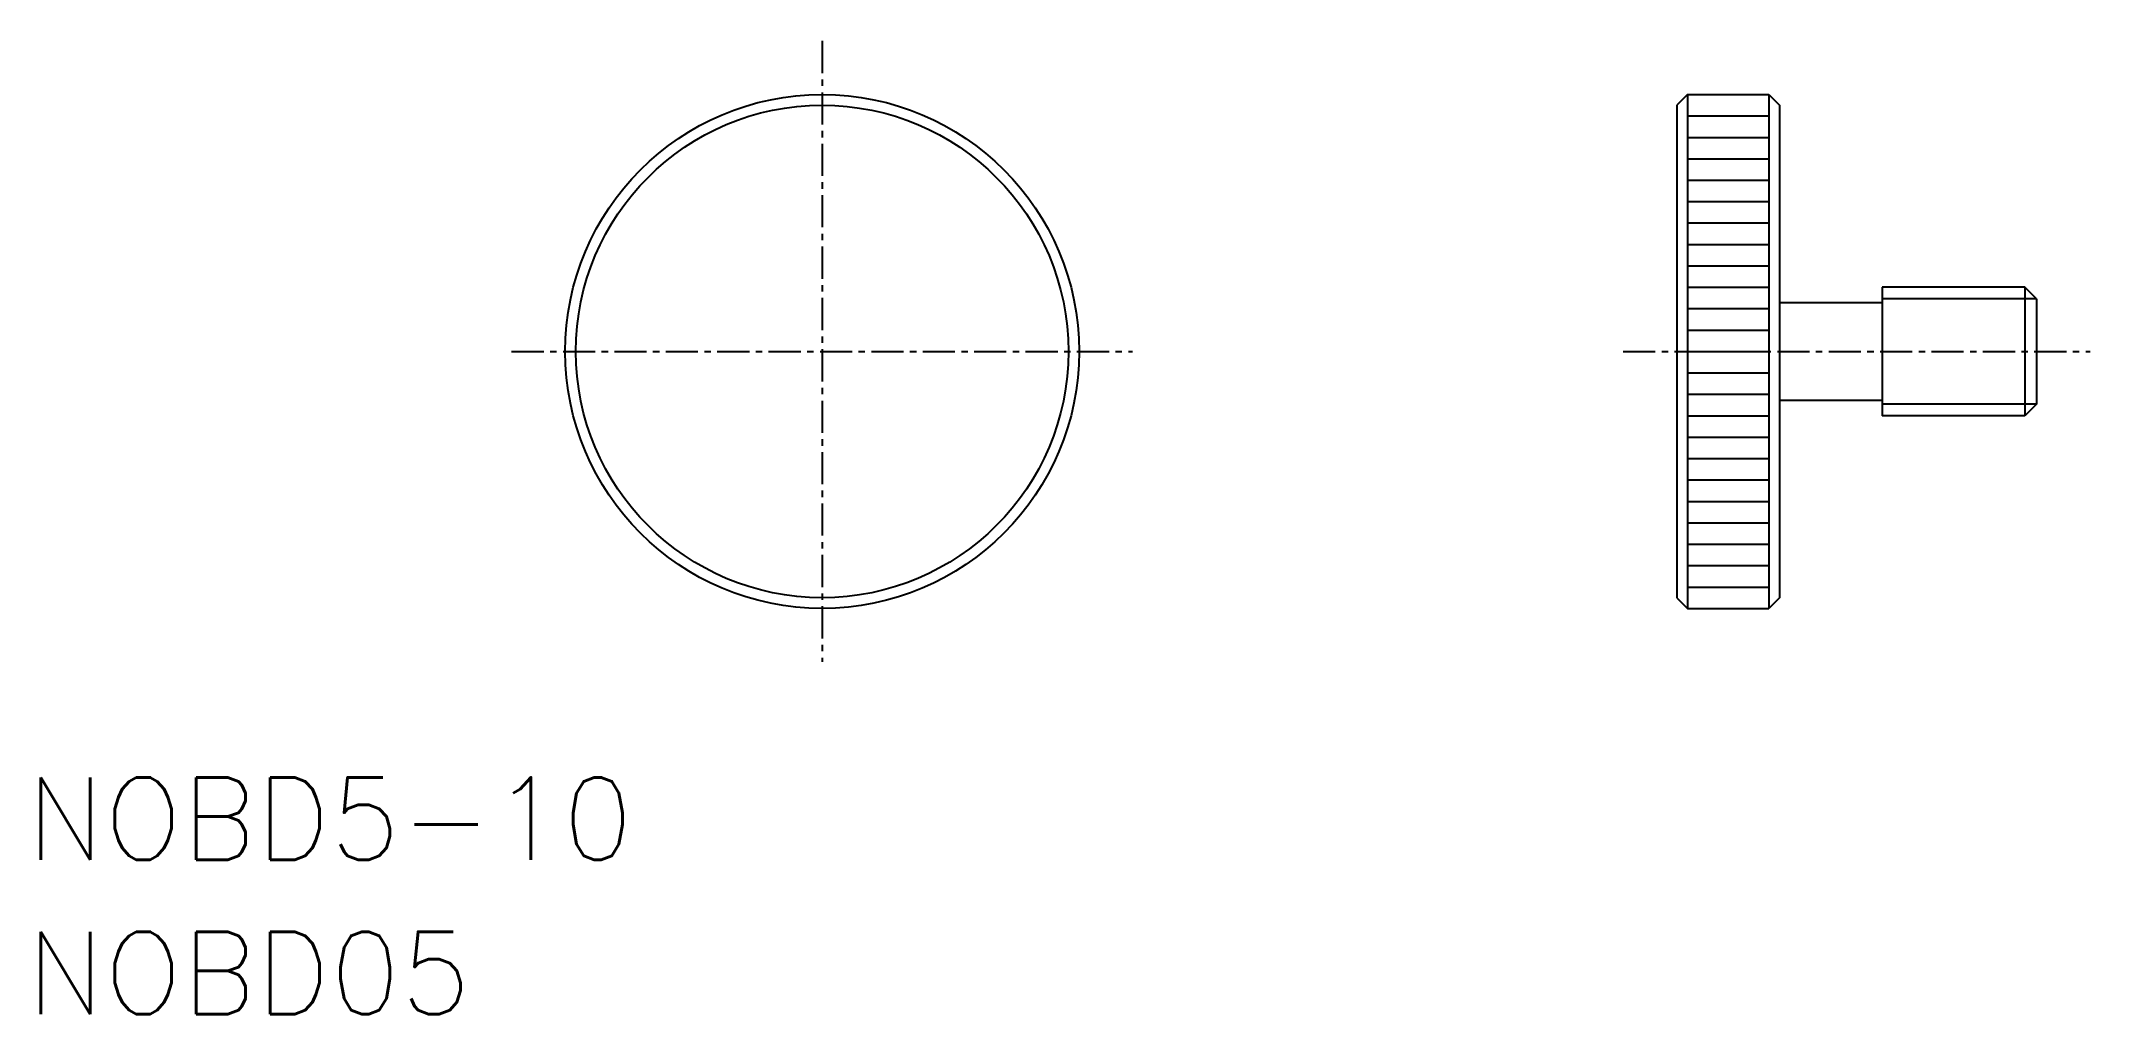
# Model space of a CAD drawing. Extents: x -30.4 to 49.3, y -25.8 to 12.1.
import ezdxf

# ---------------------------------------------------------------- set-up
doc = ezdxf.new("R2010")
doc.units = 0
doc.linetypes.add('CENTER', pattern=[2, 1.25, -0.25, 0.25, -0.25])
doc.layers.get('0').update_dxf_attribs({"linetype": 'CONTINUOUS'})
doc.layers.add('CENTER', color=1, linetype='CENTER')
doc.styles.get("Standard").update_dxf_attribs({"font": 'txt.shx', "bigfont": 'bigfont.shx'})

msp = doc.modelspace()

# ---------------------------------------------------------------- linework, layer by layer
at = {"color": 7, "linetype": 'CONTINUOUS'}
for p, q in [((33.672, 10), (33.256, 9.583)), ((33.256, 9.583), (33.256, -9.583)), ((33.672, 10), (36.839, 10)), ((33.672, 10), (33.672, -10)), ((33.672, 10), (36.839, 10)), ((36.839, 10), (37.256, 9.583)), ((36.839, 10), (36.839, -10)), ((37.256, 9.583), (37.256, -9.583)), ((33.672, 9.167), (36.839, 9.167)), ((33.672, 8.333), (36.839, 8.333)), ((33.672, 7.5), (36.839, 7.5)), ((33.672, 6.667), (36.839, 6.667)), ((33.672, 5.833), (36.839, 5.833)), ((33.672, 5), (36.839, 5)), ((33.672, 4.167), (36.839, 4.167)), ((33.672, 3.333), (36.839, 3.333)), ((33.672, 2.5), (36.839, 2.5)), ((41.256, 2.5), (41.256, -2.5)), ((46.805, 2.5), (41.256, 2.5)), ((47.256, 2.049), (46.805, 2.5)), ((46.805, 2.5), (46.805, -2.5)), ((33.672, 1.667), (36.839, 1.667)), ((37.256, 1.9), (41.256, 1.9)), ((47.256, 2.049), (47.256, -2.049)), ((33.672, 0.833), (36.839, 0.833)), ((33.672, 0), (36.839, 0)), ((33.672, -0.833), (36.839, -0.833)), ((33.672, -1.667), (36.839, -1.667)), ((37.256, -1.9), (41.256, -1.9)), ((47.256, -2.049), (46.805, -2.5)), ((33.672, -2.5), (36.839, -2.5)), ((46.805, -2.5), (41.256, -2.5)), ((33.672, -3.333), (36.839, -3.333)), ((33.672, -4.167), (36.839, -4.167)), ((33.672, -5), (36.839, -5)), ((33.672, -5.833), (36.839, -5.833)), ((33.672, -6.667), (36.839, -6.667)), ((33.672, -7.5), (36.839, -7.5)), ((33.672, -8.333), (36.839, -8.333)), ((33.672, -9.167), (36.839, -9.167)), ((33.256, -9.583), (33.672, -10)), ((33.672, -10), (36.839, -10)), ((37.256, -9.583), (36.839, -10))]:
    msp.add_line(p, q, dxfattribs=at)
at = {"color": 3, "linetype": 'CONTINUOUS'}
for p, q in [((47.256, 2.049), (41.256, 2.049)), ((47.256, -2.049), (41.256, -2.049))]:
    msp.add_line(p, q, dxfattribs=at)
at = {"color": 7, "linetype": 'CONTINUOUS'}
for radius in [10, 9.583]:
    msp.add_circle((0, 0), radius, dxfattribs=at)
at = {"layer": 'CENTER', "color": 1, "linetype": 'CENTER'}
for p, q in [((0, 12.083), (0, -12.083)), ((-12.083, 0), (12.083, 0)), ((31.172, 0), (49.339, 0))]:
    msp.add_line(p, q, dxfattribs=at)

# ---------------------------------------------------------------- texts
at = {"color": 7, "linetype": 'CONTINUOUS'}
for s, p in [('NOBD5-10', (-30.947, -19.778)), ('NOBD05', (-30.947, -25.785))]:
    msp.add_text(s, height=3.2, dxfattribs=at).set_placement(p)

doc.saveas('drawing.dxf')
